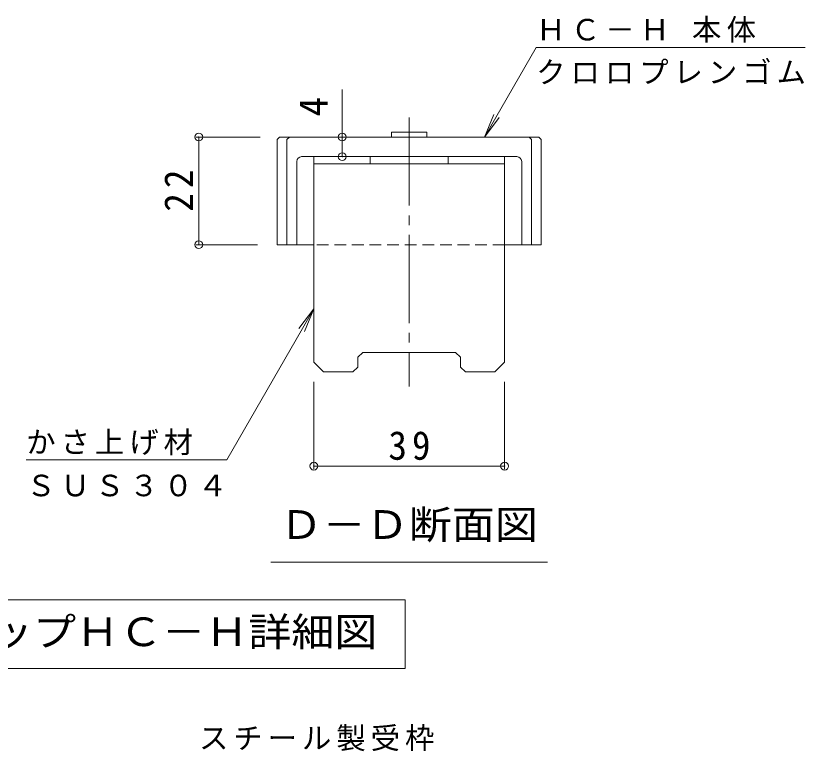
# Model space of a CAD drawing. Units: millimetres at full size, sheet at 1:2; details may follow other scales. Extents: x -343 to 383, y -270 to 277.
# Drawn here: x 147.9 to 309.3, y 7.1 to 157.4 of the extents above; entities that cross this region are included whole.
import ezdxf
from ezdxf.enums import TextEntityAlignment as Align

# ---------------------------------------------------------------- set-up
doc = ezdxf.new("R2010")
doc.units = ezdxf.units.MM
doc.header["$LTSCALE"] = 2
doc.header["$PDMODE"] = 32
doc.header["$PDSIZE"] = 1.6
doc.linetypes.add('CHAIN2', pattern=[12, 9, -1, 1, -1])
doc.linetypes.add('DASHED1', pattern=[1.8, 1.2, -0.6])
for name, color, linetype, lineweight in [('D-4', 7, 'Continuous', 18), ('D-5', 7, 'Continuous', 18), ('D-7', 6, 'Continuous', 9), ('D-8', 4, 'Continuous', 18)]:
    doc.layers.add(name, color=color, linetype=linetype, lineweight=lineweight)
doc.styles.add('ＭＳ ゴシック', font='')
doc.styles.get('ＭＳ ゴシック').set_extended_font_data('MS Gothic')

msp = doc.modelspace()

# ---------------------------------------------------------------- linework, layer by layer
at = {"layer": 'D-4'}
for p, q in [((243.745, 132.59), (254.326, 150.918)), ((309.326, 150.918), (254.326, 150.918)), ((214.666, 132.59), (214.666, 142.301)), ((243.745, 132.59), (245.658, 137.21)), ((243.745, 132.59), (246.789, 136.557)), ((184.745, 132.59), (197.863, 132.59)), ((185.345, 132.59), (185.345, 110.59)), ((214.666, 128.59), (214.666, 132.59)), ((184.745, 110.59), (197.363, 110.59)), ((208.863, 97.469), (205.819, 93.502)), ((208.863, 97.469), (206.95, 92.85)), ((208.863, 64.758), (208.863, 82.59)), ((247.863, 64.758), (247.863, 82.59)), ((208.863, 65.358), (247.863, 65.358))]:
    msp.add_line(p, q, dxfattribs=at)
msp.add_lwpolyline([(208.863, 97.469), (191.075, 66.66), (150.075, 66.66)], dxfattribs=at)
for p in [(185.345, 132.59), (214.666, 132.59), (214.666, 128.59), (185.345, 110.59), (208.863, 65.358), (247.863, 65.358)]:
    msp.add_point(p, dxfattribs=at)
at = {"layer": 'D-5'}
for p, q in [((200.063, 45.719), (256.663, 45.719)), ((94.815, 38.01), (227.522, 38.01)), ((227.522, 38.01), (227.522, 24.01)), ((94.815, 24.01), (227.522, 24.01))]:
    msp.add_line(p, q, dxfattribs=at)
at = {"layer": 'D-7', "linetype": 'CHAIN2'}
msp.add_line((228.363, 136.589), (228.363, 81.591), dxfattribs=at)
at = {"layer": 'D-7'}
for p, q in [((201.363, 132.09), (201.863, 132.59)), ((254.863, 132.59), (201.863, 132.59)), ((203.363, 132.09), (203.863, 132.59)), ((224.724, 133.59), (224.724, 132.59)), ((232.002, 133.59), (224.724, 133.59)), ((232.002, 133.59), (232.002, 132.59)), ((253.363, 132.09), (252.863, 132.59)), ((255.363, 132.09), (254.863, 132.59)), ((201.363, 132.09), (201.363, 110.59)), ((203.363, 132.09), (203.363, 110.59)), ((253.363, 132.09), (253.363, 110.59)), ((255.363, 132.09), (255.363, 110.59)), ((205.363, 127.59), (205.363, 110.59)), ((250.363, 128.59), (206.363, 128.59)), ((251.363, 127.59), (251.363, 110.59)), ((208.863, 110.59), (201.363, 110.59)), ((255.363, 110.59), (247.863, 110.59))]:
    msp.add_line(p, q, dxfattribs=at)
at = {"layer": 'D-7', "linetype": 'DASHED1'}
msp.add_line((247.863, 110.59), (208.863, 110.59), dxfattribs=at)
at = {"layer": 'D-7'}
for centre, start, end in [((206.363, 127.59), 90, 180), ((250.363, 127.59), 0, 90)]:
    msp.add_arc(centre, 1, start, end, dxfattribs=at)
at = {"layer": 'D-8'}
for p, q in [((208.863, 128.59), (247.863, 128.59)), ((208.863, 86.59), (208.863, 128.59)), ((220.363, 127.09), (220.363, 128.59)), ((236.363, 127.09), (236.363, 128.59)), ((247.863, 86.59), (247.863, 128.59)), ((208.863, 127.09), (247.863, 127.09)), ((218.863, 88.59), (237.863, 88.59)), ((208.863, 86.59), (210.863, 84.59)), ((238.863, 85.59), (239.863, 84.59)), ((247.863, 86.59), (245.863, 84.59)), ((245.863, 84.59), (239.863, 84.59))]:
    msp.add_line(p, q, dxfattribs=at)
for points in [[(217.863, 85.59), (217.863, 87.59), (218.863, 88.59)], [(238.863, 85.59), (238.863, 87.59), (237.863, 88.59)], [(217.863, 85.59), (216.863, 84.59), (210.863, 84.59)]]:
    msp.add_lwpolyline(points, dxfattribs=at)

# ---------------------------------------------------------------- texts
at = {"layer": 'D-4', "color": 2, "style": 'ＭＳ ゴシック'}
msp.add_text('4', height=5.865, rotation=90, dxfattribs=at).set_placement((213.466, 136.78), align=Align.BOTTOM_LEFT)
at = {"layer": 'D-4', "char_height": 4.399, "attachment_point": 7, "style": 'ＭＳ ゴシック'}
for s, insert in [('\\T1.18;ＨＣ－Ｈ\\~本体', (254.326, 151.849)), ('\\T1.17;クロロプレンゴム', (254.326, 143.375)), ('\\T1.17;かさ上げ材', (150.075, 67.592)), ('\\T1.17;ＳＵＳ３０４', (150.075, 59.117))]:
    msp.add_mtext(s, dxfattribs=dict(at, insert=insert))
at = {"layer": 'D-4', "color": 2, "insert": (184.145, 117.34), "char_height": 5.865, "attachment_point": 7, "rotation": 90, "style": 'ＭＳ ゴシック'}
msp.add_mtext('\\T1.27;\\W0.95;22', dxfattribs=at)
at = {"layer": 'D-4', "color": 2, "insert": (224.113, 66.558), "char_height": 5.865, "attachment_point": 7, "style": 'ＭＳ ゴシック'}
msp.add_mtext('\\T1.27;\\W0.95;39', dxfattribs=at)
at = {"layer": 'D-5', "color": 2, "style": 'ＭＳ ゴシック', "width": 1.1}
for s, p in [('Ｄ－Ｄ断面図', (201.863, 48.719)), ('ボルトキャップＨＣ－Ｈ詳細図', (98.669, 26.81))]:
    msp.add_text(s, height=5.865, dxfattribs=at).set_placement(p, align=Align.BOTTOM_LEFT)
at = {"layer": 'D-5', "insert": (185.386, 7.107), "char_height": 4.399, "attachment_point": 7, "style": 'ＭＳ ゴシック'}
msp.add_mtext('\\T1.17;スチール製受枠', dxfattribs=at)

doc.saveas('drawing.dxf')
